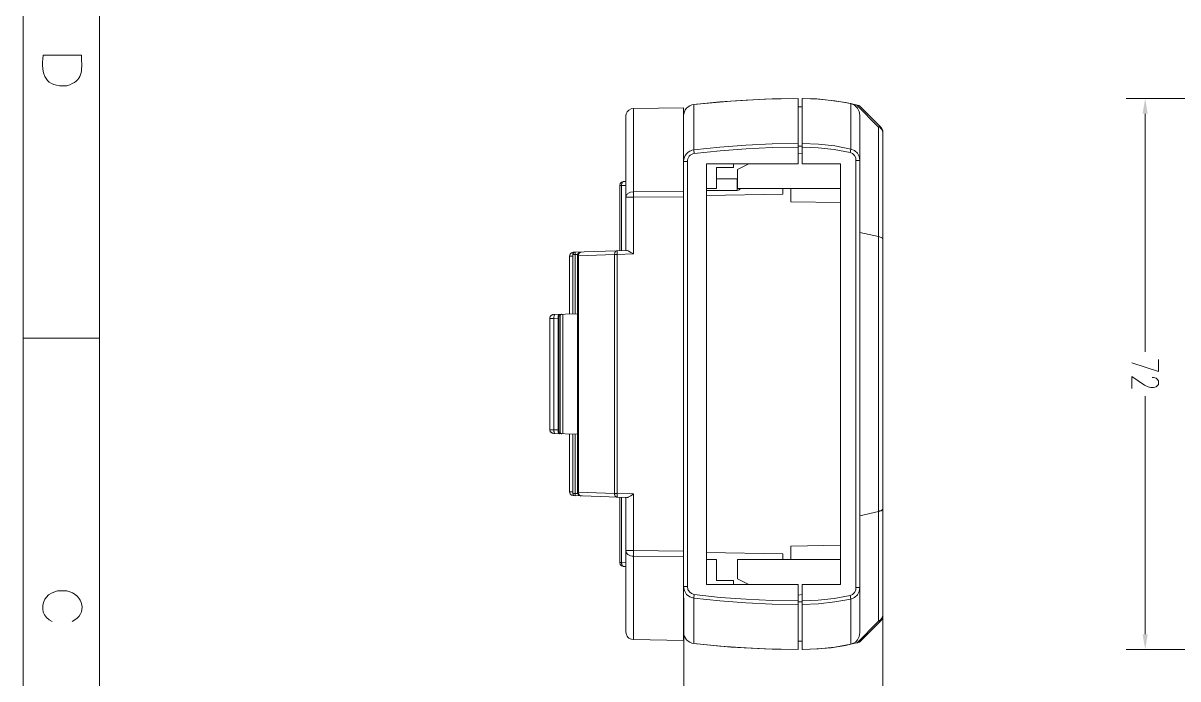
# Model space of a CAD drawing. Header units: millimetres. Extents: x 0 to 204, y 0 to 288.
# Drawn here: x 0 to 103.5, y 113.4 to 172.2 of the extents above; entities that cross this region are included whole.
import ezdxf

# ---------------------------------------------------------------- set-up
doc = ezdxf.new("R2010")
doc.units = ezdxf.units.MM

msp = doc.modelspace()

# ---------------------------------------------------------------- hatches: boundary and pattern name
h = msp.add_hatch(color=0)
h.dxf.hatch_style = 2
h.paths.add_polyline_path([(100.753333, 164.062833), (100.287667, 164.062833), (100.5205, 165.438667)])
h = msp.add_hatch(color=0)
h.dxf.hatch_style = 2
h.paths.add_polyline_path([(100.753333, 117.432667), (100.287667, 117.432667), (100.5205, 116.078)])

# ---------------------------------------------------------------- linework, layer by layer
at = {"color": 0, "lineweight": 0}
for points in [[(0, 287.930167), (0, 0)], [(6.836833, 281.093333), (6.836833, 6.836833)], [(54.6735, 164.5285), (54.461833, 164.507333), (54.271333, 164.4015), (54.123167, 164.253333), (54.0385, 164.062833), (53.996167, 163.851167)], [(54.6735, 164.5285), (59.160833, 164.613167)], [(54.6735, 164.5285), (54.6735, 157.077833)], [(60.092167, 164.888333), (59.903837, 164.859711), (59.729258, 164.79224), (59.571826, 164.691291), (59.434942, 164.562234), (59.322002, 164.41044), (59.236405, 164.241278), (59.181549, 164.060119), (59.160833, 163.872333)], [(59.160833, 164.613167), (59.160833, 116.882333)], [(69.447833, 165.438667), (67.098333, 165.396333), (64.77, 165.2905), (62.4205, 165.142333), (60.092167, 164.888333)], [(60.092167, 160.8455), (60.092167, 164.888333)], [(60.3885, 164.930667), (60.325, 164.930667)], [(69.447833, 165.438667), (66.421, 165.375167), (63.415333, 165.205833), (60.3885, 164.930667)], [(60.3885, 164.930667), (60.409667, 164.930667)], [(69.447833, 165.438667), (69.447833, 159.596667)], [(69.7865, 164.676667), (69.447833, 164.676667)], [(69.7865, 165.438667), (69.7865, 159.596667)], [(74.146833, 164.973), (72.7075, 165.227), (71.268167, 165.375167), (69.7865, 165.438667)], [(74.908833, 164.803667), (73.66, 165.078833), (72.39, 165.269333), (71.098833, 165.396333), (69.807667, 165.438667)], [(74.146833, 160.909), (74.146833, 164.973)], [(74.146833, 164.973), (74.676, 164.846), (74.824167, 164.803667)], [(74.146833, 164.973), (74.4855, 164.824833), (74.760667, 164.570833), (74.908833, 164.2745), (74.972333, 163.957)], [(76.6445, 162.8775), (74.676, 164.846)], [(74.93, 164.7825), (74.824167, 164.803667)], [(76.813833, 162.898667), (74.93, 164.7825)], [(129.3495, 165.438667), (98.806, 165.438667)], [(53.996167, 151.8285), (53.996167, 163.851167)], [(74.972333, 163.957), (74.972333, 117.559667)], [(100.5205, 164.062833), (100.5205, 142.748)], [(76.813833, 162.898667), (76.729167, 162.919833), (76.6445, 162.8775), (76.7715, 162.814), (76.940833, 162.644667), (77.0255, 162.411833)], [(76.6445, 162.8775), (76.6445, 118.618)], [(77.0255, 162.411833), (77.004333, 162.581167), (76.919667, 162.7505), (76.813833, 162.898667)], [(69.447833, 161.395833), (67.098333, 161.374667), (64.748833, 161.268833), (62.4205, 161.078333), (60.092167, 160.8455)], [(74.146833, 160.909), (72.7075, 161.184167), (71.268167, 161.3535), (69.7865, 161.395833)], [(77.0255, 162.411833), (77.0255, 119.104833)], [(60.092167, 160.8455), (59.897442, 160.794078), (59.721022, 160.716499), (59.564943, 160.614289), (59.431237, 160.488974), (59.32194, 160.342079), (59.239084, 160.175129), (59.184704, 159.989649), (59.160833, 159.787167)], [(60.113333, 160.506833), (59.987623, 160.484187), (59.872099, 160.433279), (59.769044, 160.358625), (59.68074, 160.26474), (59.609467, 160.156136), (59.55751, 160.03733), (59.527149, 159.912835), (59.520667, 159.787167)], [(60.113333, 160.506833), (60.092167, 160.8455)], [(69.447833, 161.078333), (67.1195, 161.036), (64.77, 160.930167), (62.441667, 160.760833), (60.113333, 160.506833)], [(69.7865, 161.163), (69.447833, 161.163)], [(69.807667, 160.506833), (69.447833, 160.549167)], [(74.083333, 160.5915), (72.665167, 160.866667), (71.225833, 161.014833), (69.7865, 161.078333)], [(74.083333, 160.5915), (74.146833, 160.909)], [(74.6125, 159.893), (74.591333, 160.125833), (74.4855, 160.3375), (74.295, 160.506833), (74.083333, 160.5915)], [(74.972333, 159.893), (74.908833, 160.231667), (74.7395, 160.549167), (74.4855, 160.782), (74.146833, 160.909)], [(59.520667, 159.787167), (59.160833, 159.787167)], [(59.520667, 159.787167), (59.520667, 121.708333)], [(69.447833, 159.596667), (61.235167, 159.596667)], [(61.235167, 159.596667), (61.235167, 121.898833)], [(63.627, 159.596667), (63.627, 159.258)], [(65.024, 159.596667), (63.986833, 159.088667)], [(69.7865, 159.596667), (73.2155, 159.596667)], [(73.2155, 121.898833), (73.2155, 159.596667)], [(74.6125, 159.893), (74.972333, 159.893)], [(74.6125, 121.623667), (74.6125, 159.893)], [(63.627, 159.258), (62.124167, 159.258)], [(62.124167, 157.374167), (62.124167, 159.258)], [(63.986833, 157.374167), (63.986833, 159.088667)], [(53.7845, 157.988), (53.615167, 157.945667), (53.488167, 157.818667), (53.445833, 157.649333)], [(53.615167, 157.649333), (53.445833, 157.649333)], [(53.445833, 151.807333), (53.445833, 157.649333)], [(53.7845, 157.988), (53.742167, 157.988), (53.742167, 157.966833), (53.721, 157.966833), (53.721, 157.945667), (53.699833, 157.945667), (53.699833, 157.9245), (53.678667, 157.9245), (53.678667, 157.903333), (53.6575, 157.903333), (53.6575, 157.861), (53.636333, 157.839833), (53.636333, 157.776333), (53.615167, 157.734), (53.615167, 157.649333)], [(53.615167, 157.649333), (53.996167, 157.649333)], [(53.615167, 157.649333), (53.615167, 151.807333)], [(53.996167, 157.988), (53.7845, 157.988)], [(61.235167, 157.374167), (62.124167, 157.374167)], [(62.124167, 158.242), (63.965667, 158.242)], [(63.965667, 158.242), (63.965667, 157.204833)], [(63.986833, 158.242), (63.965667, 158.242)], [(63.965667, 157.204833), (64.135, 157.247167), (64.262, 157.374167)], [(73.2155, 157.374167), (63.986833, 157.374167)], [(68.072, 157.374167), (68.072, 156.866167)], [(68.791667, 156.188833), (68.791667, 157.374167)], [(54.6735, 157.077833), (54.421484, 157.029811), (54.186667, 156.929667), (54.130145, 156.87288), (54.087977, 156.833358), (54.052821, 156.789074), (54.017333, 156.718), (54.015812, 156.670871), (54.00675, 156.6545), (53.997688, 156.638129), (53.996167, 156.591)], [(59.160833, 156.612167), (54.6735, 156.591), (53.996167, 156.591)], [(59.160833, 157.099), (54.6735, 157.077833)], [(54.6735, 156.591), (54.6735, 157.077833)], [(54.6735, 156.591), (54.6735, 151.511)], [(61.235167, 157.204833), (63.965667, 157.204833)], [(61.235167, 156.739167), (68.072, 156.866167)], [(73.2155, 156.104167), (68.791667, 156.188833)], [(74.972333, 153.437167), (76.6445, 153.077333)], [(76.6445, 153.077333), (76.877333, 152.9715), (76.983167, 152.908), (77.0255, 152.781)], [(49.297167, 151.659167), (49.127833, 151.616833), (49.000833, 151.489833), (48.9585, 151.3205)], [(48.9585, 146.134667), (48.9585, 151.3205)], [(49.233667, 151.3205), (48.9585, 151.3205)], [(49.445333, 151.659167), (49.3395, 151.638), (49.276, 151.553333), (49.233667, 151.4475)], [(49.233667, 146.134667), (49.233667, 151.4475)], [(49.445333, 151.4475), (49.233667, 151.4475)], [(49.297167, 151.659167), (49.276, 151.659167), (49.276, 151.595667), (49.254833, 151.595667)], [(49.254833, 151.595667), (49.254833, 151.532167)], [(54.080833, 151.8285), (49.297167, 151.659167)], [(49.445333, 151.659167), (49.445333, 151.4475)], [(49.445333, 151.4475), (49.678167, 151.468667)], [(49.445333, 151.4475), (49.445333, 146.155833)], [(49.995667, 151.680333), (49.826333, 151.638), (49.699333, 151.511), (49.657, 151.341667)], [(49.741667, 151.341667), (49.657, 151.341667)], [(49.657, 130.175), (49.657, 151.341667)], [(49.995667, 151.680333), (49.932167, 151.680333), (49.889833, 151.638), (49.8475, 151.616833), (49.8475, 151.595667), (49.784, 151.532167), (49.784, 151.511), (49.762833, 151.489833), (49.762833, 151.405167), (49.741667, 151.362833), (49.741667, 151.341667)], [(49.741667, 151.341667), (52.980167, 151.4475)], [(49.741667, 151.341667), (49.741667, 130.175)], [(52.980167, 151.4475), (52.980167, 151.532167), (53.001333, 151.5745), (53.001333, 151.616833), (53.0225, 151.638), (53.043667, 151.680333), (53.062932, 151.724353), (53.107828, 151.759973), (53.162977, 151.782231), (53.213, 151.786167)], [(53.213, 151.4475), (52.980167, 151.4475)], [(52.980167, 130.048), (52.980167, 151.4475)], [(53.213, 151.786167), (53.234167, 151.786167)], [(53.213, 151.786167), (53.213, 151.4475)], [(53.213, 151.4475), (54.6735, 151.511)], [(53.213, 151.4475), (53.213, 130.048)], [(54.080833, 151.8285), (54.123167, 151.8285), (54.207833, 151.786167), (54.441064, 151.649642), (54.6735, 151.511)], [(47.455667, 146.071167), (47.413333, 146.05), (47.3075, 145.9865), (47.222833, 145.901833), (47.1805, 145.774833), (47.1805, 145.7325)], [(47.498, 146.071167), (47.328667, 146.028833), (47.222833, 145.901833), (47.1805, 145.7325)], [(47.455667, 146.071167), (47.498, 146.071167)], [(47.498, 146.071167), (49.657, 146.155833)], [(47.540333, 145.7325), (47.540333, 145.880667), (47.5615, 145.923), (47.5615, 145.965333), (47.582667, 145.9865), (47.582667, 146.028833), (47.603833, 146.05), (47.603833, 146.071167), (47.625, 146.071167), (47.646167, 146.092333)], [(48.0695, 146.092333), (47.963667, 146.05), (47.921333, 145.965333)], [(47.921333, 135.551333), (47.921333, 145.965333)], [(47.984833, 145.965333), (47.921333, 145.965333)], [(48.090667, 146.092333), (48.048333, 146.092333), (48.048333, 146.071167), (48.027167, 146.071167), (48.006, 146.05), (48.006, 146.028833), (47.984833, 146.028833), (47.984833, 145.965333)], [(47.984833, 145.965333), (47.984833, 135.551333)], [(48.111833, 145.965333), (47.984833, 145.965333)], [(48.26, 146.1135), (48.238833, 146.1135), (48.217667, 146.092333), (48.1965, 146.092333), (48.175333, 146.071167), (48.154167, 146.071167), (48.133, 146.05), (48.133, 146.028833), (48.111833, 146.028833), (48.111833, 145.965333)], [(48.111833, 135.530167), (48.111833, 145.965333)], [(48.344667, 135.403167), (48.344667, 146.1135)], [(47.1805, 135.763), (47.1805, 145.7325)], [(47.1805, 145.7325), (47.540333, 145.7325)], [(47.540333, 145.7325), (47.921333, 145.753667)], [(47.540333, 145.7325), (47.540333, 135.763)], [(0, 143.975667), (6.836833, 143.975667)], [(99.314, 141.753167), (101.705833, 140.991167), (101.705833, 142.0495)], [(101.134333, 140.440833), (101.261333, 140.440833), (101.494167, 140.377333), (101.6, 140.292667), (101.705833, 140.1445), (101.705833, 139.827), (101.6, 139.678833), (101.494167, 139.594167), (101.261333, 139.530667), (101.0285, 139.530667), (100.795667, 139.594167), (100.457, 139.7635), (99.314, 140.5255), (99.314, 139.446)], [(100.5205, 117.432667), (100.5205, 138.768667)], [(47.1805, 135.763), (47.1805, 135.720667), (47.222833, 135.614833), (47.3075, 135.530167), (47.413333, 135.4455), (47.498, 135.424333)], [(47.1805, 135.763), (47.222833, 135.593667), (47.328667, 135.487833), (47.498, 135.424333)], [(47.540333, 135.763), (47.1805, 135.763)], [(47.921333, 135.763), (47.540333, 135.763)], [(47.646167, 135.424333), (47.625, 135.424333), (47.603833, 135.4455), (47.603833, 135.466667), (47.582667, 135.466667), (47.582667, 135.509), (47.5615, 135.530167), (47.5615, 135.5725), (47.540333, 135.614833), (47.540333, 135.763)], [(47.921333, 135.551333), (47.963667, 135.4455), (48.0695, 135.403167), (48.048333, 135.424333)], [(47.984833, 135.551333), (47.921333, 135.551333)], [(48.111833, 135.530167), (47.984833, 135.551333)], [(47.984833, 135.551333), (47.984833, 135.487833), (48.006, 135.466667), (48.006, 135.4455), (48.027167, 135.4455), (48.027167, 135.424333), (48.048333, 135.424333)], [(48.111833, 135.530167), (48.111833, 135.487833), (48.133, 135.466667), (48.133, 135.4455), (48.154167, 135.4455), (48.154167, 135.424333), (48.1965, 135.424333), (48.217667, 135.403167), (48.26, 135.403167)], [(47.498, 135.424333), (49.657, 135.360833)], [(48.0695, 135.403167), (48.090667, 135.403167)], [(48.9585, 130.196167), (48.9585, 135.382)], [(49.233667, 130.048), (49.233667, 135.360833)], [(49.445333, 135.360833), (49.445333, 130.048)], [(48.9585, 130.196167), (49.233667, 130.196167)], [(48.9585, 130.196167), (49.000833, 130.026833), (49.127833, 129.899833), (49.297167, 129.8575)], [(49.233667, 130.048), (49.445333, 130.048)], [(49.233667, 130.048), (49.276, 129.942167), (49.3395, 129.878667), (49.445333, 129.836333)], [(49.254833, 129.963333), (49.254833, 129.921)], [(49.254833, 129.921), (49.276, 129.899833), (49.276, 129.8575), (49.297167, 129.8575)], [(49.297167, 129.8575), (54.080833, 129.688167)], [(49.678167, 130.048), (49.445333, 130.048)], [(49.445333, 130.048), (49.445333, 129.836333)], [(49.657, 130.175), (49.741667, 130.175)], [(49.657, 130.175), (49.699333, 130.005667), (49.826333, 129.878667), (49.995667, 129.815167)], [(52.980167, 130.048), (49.741667, 130.175)], [(49.741667, 130.175), (49.741667, 130.132667), (49.762833, 130.1115), (49.762833, 130.026833), (49.784, 130.005667), (49.784, 129.963333), (49.8475, 129.899833), (49.8475, 129.878667), (49.889833, 129.8575), (49.911, 129.836333), (49.953333, 129.836333), (49.9745, 129.815167), (49.995667, 129.815167)], [(52.980167, 130.048), (53.213, 130.048)], [(53.213, 129.709333), (53.170667, 129.709333), (53.170667, 129.7305), (53.121024, 129.739082), (53.081767, 129.772966), (53.049917, 129.817366), (53.0225, 129.8575), (53.001333, 129.878667), (53.001333, 129.942167), (52.980167, 129.963333), (52.980167, 130.048)], [(54.6735, 130.005667), (53.213, 130.048)], [(53.213, 130.048), (53.213, 129.709333)], [(53.213, 129.709333), (53.234167, 129.709333)], [(53.445833, 123.867333), (53.445833, 129.709333)], [(53.615167, 129.688167), (53.615167, 123.867333)], [(53.996167, 117.6655), (53.996167, 129.688167)], [(54.6735, 130.005667), (54.445429, 129.847314), (54.207833, 129.709333), (54.1655, 129.688167), (54.080833, 129.688167)], [(54.6735, 130.005667), (54.6735, 124.925667)], [(74.972333, 128.058333), (76.6445, 128.439333)], [(76.6445, 128.439333), (76.708, 128.4605), (76.750333, 128.481667), (76.792667, 128.481667), (76.813833, 128.502833), (76.856167, 128.502833), (76.919667, 128.566333), (76.962, 128.5875), (76.983167, 128.608667), (76.983167, 128.629833), (77.004333, 128.651), (77.004333, 128.672167), (77.0255, 128.693333), (77.0255, 128.7145)], [(73.2155, 125.4125), (68.791667, 125.327833)], [(68.791667, 124.121333), (68.791667, 125.327833)], [(53.996167, 124.925667), (54.6735, 124.925667)], [(54.6735, 124.438833), (54.55581, 124.444373), (54.415399, 124.474155), (54.28233, 124.523318), (54.186667, 124.587), (54.140699, 124.625195), (54.113476, 124.646432), (54.099168, 124.657135), (54.08598, 124.672638), (54.075442, 124.690287), (54.054503, 124.723099), (54.017333, 124.7775), (54.017333, 124.841), (53.996167, 124.862167), (53.996167, 124.925667)], [(59.160833, 124.883333), (54.6735, 124.925667)], [(54.6735, 124.438833), (54.6735, 124.925667)], [(54.6735, 124.438833), (54.6735, 116.967)], [(54.6735, 124.438833), (59.160833, 124.3965)], [(61.235167, 124.756333), (68.072, 124.6505)], [(68.072, 124.6505), (68.072, 124.121333)], [(53.445833, 123.867333), (53.615167, 123.867333)], [(53.445833, 123.867333), (53.488167, 123.698), (53.615167, 123.571), (53.7845, 123.5075)], [(53.996167, 123.846167), (53.615167, 123.867333)], [(53.615167, 123.867333), (53.615167, 123.7615), (53.636333, 123.740333), (53.636333, 123.655667), (53.6575, 123.6345), (53.6575, 123.613333), (53.699833, 123.571), (53.699833, 123.549833), (53.721, 123.549833), (53.721, 123.528667), (53.763333, 123.528667), (53.7845, 123.5075)], [(53.996167, 123.5075), (53.7845, 123.5075)], [(61.235167, 124.121333), (62.124167, 124.121333)], [(62.124167, 124.121333), (62.124167, 122.2375)], [(63.986833, 122.406833), (63.986833, 124.121333)], [(73.2155, 124.121333), (63.986833, 124.121333)], [(63.627, 122.2375), (62.124167, 122.2375)], [(63.627, 122.2375), (63.627, 121.898833)], [(63.986833, 122.406833), (65.024, 121.898833)], [(4.402667, 118.575667), (4.645673, 118.719341), (4.848328, 118.882714), (5.011468, 119.062371), (5.135926, 119.254902), (5.222537, 119.456893), (5.272133, 119.664934), (5.28555, 119.87561), (5.263621, 120.085511), (5.20718, 120.291225), (5.117062, 120.489338), (4.994101, 120.676439), (4.83913, 120.849115), (4.652984, 121.003955), (4.436496, 121.137546), (4.190501, 121.246477), (3.915833, 121.327333), (3.090333, 121.327333), (2.6035, 121.136833), (2.286, 120.9675), (1.947333, 120.5865), (1.820662, 120.29398), (1.757214, 119.998215), (1.75519, 119.706709), (1.812793, 119.426964), (1.928223, 119.166483), (2.099684, 118.932771), (2.325375, 118.733331), (2.6035, 118.575667)], [(59.520667, 121.708333), (59.160833, 121.708333)], [(59.160833, 121.708333), (59.2455, 121.3485), (59.436, 121.009833), (59.732333, 120.777), (60.092167, 120.671167)], [(59.520667, 121.708333), (59.563, 121.454333), (59.69, 121.242667), (59.8805, 121.073333), (60.113333, 120.988667)], [(69.447833, 121.898833), (61.235167, 121.898833)], [(69.447833, 121.898833), (69.447833, 116.078)], [(69.7865, 116.078), (69.7865, 121.898833)], [(69.7865, 121.898833), (73.2155, 121.898833)], [(74.083333, 120.904), (74.295, 121.009833), (74.4855, 121.179167), (74.591333, 121.390833), (74.6125, 121.623667)], [(74.146833, 120.5865), (74.4855, 120.734667), (74.7395, 120.9675), (74.908833, 121.263833), (74.972333, 121.623667)], [(74.6125, 121.623667), (74.972333, 121.623667)], [(59.203167, 120.692333), (59.203167, 109.177667)], [(60.113333, 120.988667), (60.092167, 120.671167)], [(60.092167, 116.607167), (60.092167, 120.671167)], [(60.092167, 120.671167), (62.4205, 120.417167), (64.748833, 120.247833), (67.098333, 120.142), (69.447833, 120.099667)], [(60.113333, 120.988667), (62.441667, 120.734667), (64.77, 120.565333), (67.1195, 120.4595), (69.447833, 120.438333)], [(69.447833, 120.946333), (69.807667, 120.988667)], [(69.7865, 120.353667), (69.447833, 120.353667)], [(69.7865, 120.438333), (71.225833, 120.480667), (72.665167, 120.65), (74.083333, 120.904)], [(69.7865, 120.099667), (71.268167, 120.163167), (72.7075, 120.3325), (74.146833, 120.5865)], [(74.083333, 120.904), (74.146833, 120.5865)], [(74.146833, 116.543667), (74.146833, 120.5865)], [(77.0255, 120.692333), (77.0255, 109.177667)], [(77.0255, 119.104833), (76.940833, 118.872), (76.7715, 118.702667), (76.6445, 118.618), (76.729167, 118.596833), (76.813833, 118.618)], [(76.813833, 118.618), (76.919667, 118.745), (77.004333, 118.914333), (77.0255, 119.104833)], [(74.676, 116.6495), (76.6445, 118.618)], [(74.93, 116.713), (76.813833, 118.618)], [(53.996167, 117.6655), (54.025126, 117.512366), (54.06519, 117.379304), (54.118764, 117.265679), (54.188254, 117.170861), (54.276067, 117.094217), (54.384608, 117.035114), (54.516284, 116.992919), (54.6735, 116.967)], [(54.6735, 116.967), (59.160833, 116.882333)], [(59.160833, 117.623167), (59.19272, 117.426323), (59.250097, 117.24559), (59.332296, 117.08289), (59.438646, 116.940145), (59.568478, 116.819278), (59.721122, 116.722211), (59.895908, 116.650866), (60.092167, 116.607167)], [(74.591333, 116.755333), (74.760667, 116.924667)], [(74.972333, 117.559667), (74.908833, 117.221), (74.760667, 116.924667)], [(60.092167, 116.607167), (62.4205, 116.374333), (64.77, 116.205), (67.098333, 116.099167), (69.447833, 116.078)], [(60.325, 116.586), (60.3885, 116.564833)], [(60.3885, 116.586), (60.3885, 116.564833)], [(60.3885, 116.564833), (63.415333, 116.289667), (66.421, 116.120333), (69.447833, 116.078)], [(69.7865, 116.818833), (69.447833, 116.818833)], [(69.7865, 116.078), (71.268167, 116.120333), (72.7075, 116.289667), (74.146833, 116.543667), (74.93, 116.713)], [(69.807667, 116.078), (71.098833, 116.120333), (72.39, 116.226167), (73.66, 116.437833), (74.908833, 116.713)], [(74.591333, 116.755333), (74.400833, 116.628333), (74.146833, 116.543667)], [(129.032, 116.078), (98.806, 116.078)]]:
    msp.add_lwpolyline(points, dxfattribs=at)
msp.add_lwpolyline([(1.799167, 169.312167), (5.228167, 169.312167), (5.237842, 169.049082), (5.246946, 168.799768), (5.252981, 168.563915), (5.253451, 168.341212), (5.245857, 168.13135), (5.227702, 167.934018), (5.196488, 167.748907), (5.149718, 167.575706), (5.084894, 167.414106), (4.999519, 167.263796), (4.891096, 167.124466), (4.757126, 166.995806), (4.595112, 166.877506), (4.402557, 166.769256), (4.176963, 166.670747), (3.915833, 166.581667), (3.575992, 166.564939), (3.268925, 166.577971), (2.993538, 166.619739), (2.74874, 166.68922), (2.533436, 166.785391), (2.346534, 166.907228), (2.186941, 167.053709), (2.053564, 167.22381), (1.945309, 167.416509), (1.861085, 167.630781), (1.799798, 167.865604), (1.760356, 168.119954), (1.741664, 168.392809), (1.742631, 168.683145), (1.762162, 168.989938)], close=True, dxfattribs=at)

doc.saveas('drawing.dxf')
